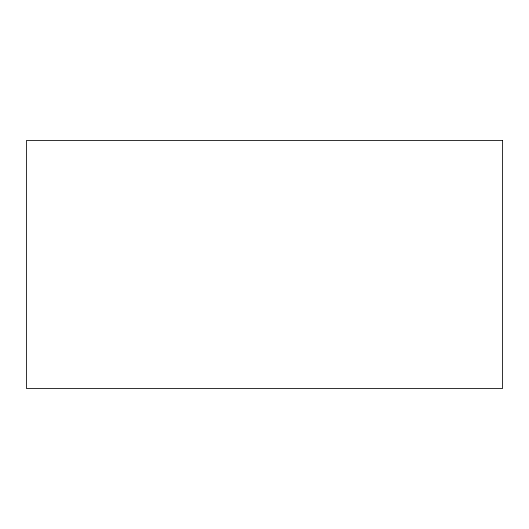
<?xml version="1.0" encoding="UTF-8"?>
<svg xmlns="http://www.w3.org/2000/svg" width="529" height="529" viewBox="0 0 529 529"><rect width="100%" height="100%" fill="white"/><g stroke="black" fill="none" stroke-linecap="round" stroke-linejoin="round"><path stroke-width="0.79" d="M502.55 140.516L26.45 140.516L26.45 388.484L502.55 388.484L502.55 140.516"/></g></svg>
